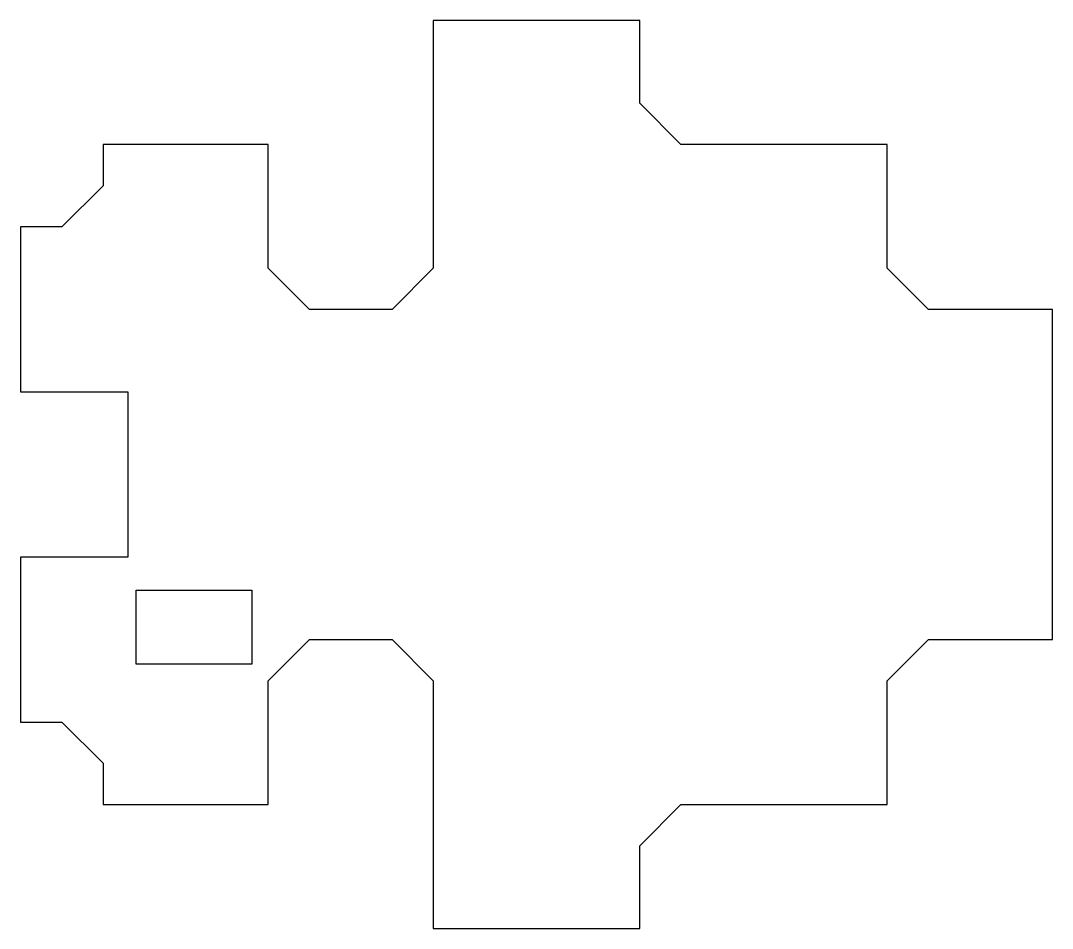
# Model space of a CAD drawing. Header units: millimetres. Extents: x -60 to 65, y -55 to 55.
import ezdxf

# ---------------------------------------------------------------- set-up
doc = ezdxf.new("R2010")
doc.units = ezdxf.units.MM
doc.layers.get('0').update_dxf_attribs({"linetype": 'CONTINUOUS'})

msp = doc.modelspace()

# ---------------------------------------------------------------- linework, layer by layer
for points in [[(-60, -10), (-60, -30), (-55, -30), (-50, -35), (-50, -40), (-30, -40), (-30, -25), (-25, -20), (-15, -20), (-10, -25), (-10, -55), (15, -55), (15, -45), (20, -40), (45, -40), (45, -25), (50, -20), (65, -20), (65, 20), (50, 20), (45, 25), (45, 40), (20, 40), (15, 45), (15, 55), (-10, 55), (-10, 25), (-15, 20), (-25, 20), (-30, 25), (-30, 40), (-50, 40), (-50, 35), (-55, 30), (-60, 30), (-60, 10), (-47, 10), (-47, -10)], [(-32, -23), (-46, -23), (-46, -14), (-32, -14)]]:
    msp.add_lwpolyline(points, close=True)

doc.saveas('drawing.dxf')
